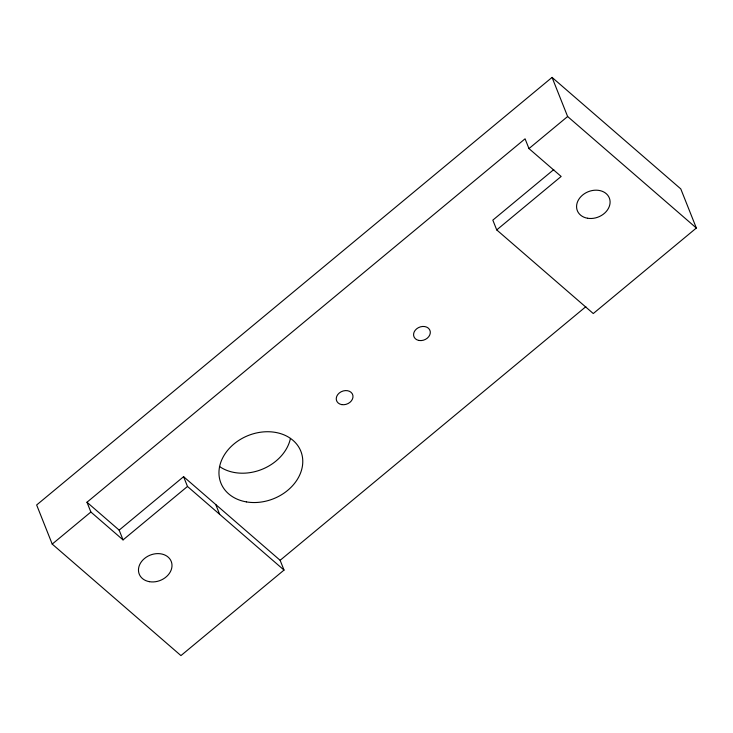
<?xml version="1.0" encoding="UTF-8"?>
<svg xmlns="http://www.w3.org/2000/svg" width="733" height="733" viewBox="0 0 733 733"><rect width="100%" height="100%" fill="white"/><g stroke="black" fill="none" stroke-linecap="round" stroke-linejoin="round"><path stroke-width="1.1" d="M553.781 169.57L492.833 220.129L496.727 229.915L593.272 313.541L696.35 228.027L680.783 188.903L552.059 77.405L36.65 504.973L52.217 544.097L180.941 655.595L284.019 570.082L280.134 560.305L183.589 476.679L119.158 530.124L123.052 539.9L187.483 486.455L183.589 476.679M123.052 539.9L90.874 512.028L86.98 502.242L525.075 138.812L528.969 148.588L561.148 176.461L496.727 229.915M52.217 544.097L90.874 512.028M528.969 148.588L567.626 116.52L552.059 77.405M280.134 560.305L585.85 306.687M567.626 116.52L696.35 228.027M187.483 486.455L284.019 570.082M86.98 502.242L119.158 530.124M215.768 504.551L219.662 514.328M290.442 438.407A43.027 34.048 -21.7 0 1 261.644 469.486A43.027 34.048 -21.7 0 1 219.433 466.445M587.536 218.242A17.207 13.615 -21.7 0 0 609.856 199.733A17.207 13.615 -21.7 0 0 582.607 195.051A17.207 13.615 -21.7 0 0 587.536 218.242M149.44 581.681A17.207 13.615 -21.7 0 0 171.76 563.164A17.207 13.615 -21.7 0 0 144.511 558.482A17.207 13.615 -21.7 0 0 149.44 581.681M246.38 501.894A43.027 34.048 -21.7 0 0 302.17 455.614A43.027 34.048 -21.7 0 0 234.047 443.905A43.027 34.048 -21.7 0 0 246.38 501.894M341.725 404.607A8.604 6.808 -21.7 0 0 352.885 395.353A8.604 6.808 -21.7 0 0 339.26 393.016A8.604 6.808 -21.7 0 0 341.725 404.607M419.038 340.469A8.604 6.808 -21.7 0 0 430.198 331.215A8.604 6.808 -21.7 0 0 416.573 328.879A8.604 6.808 -21.7 0 0 419.038 340.469"/></g></svg>
